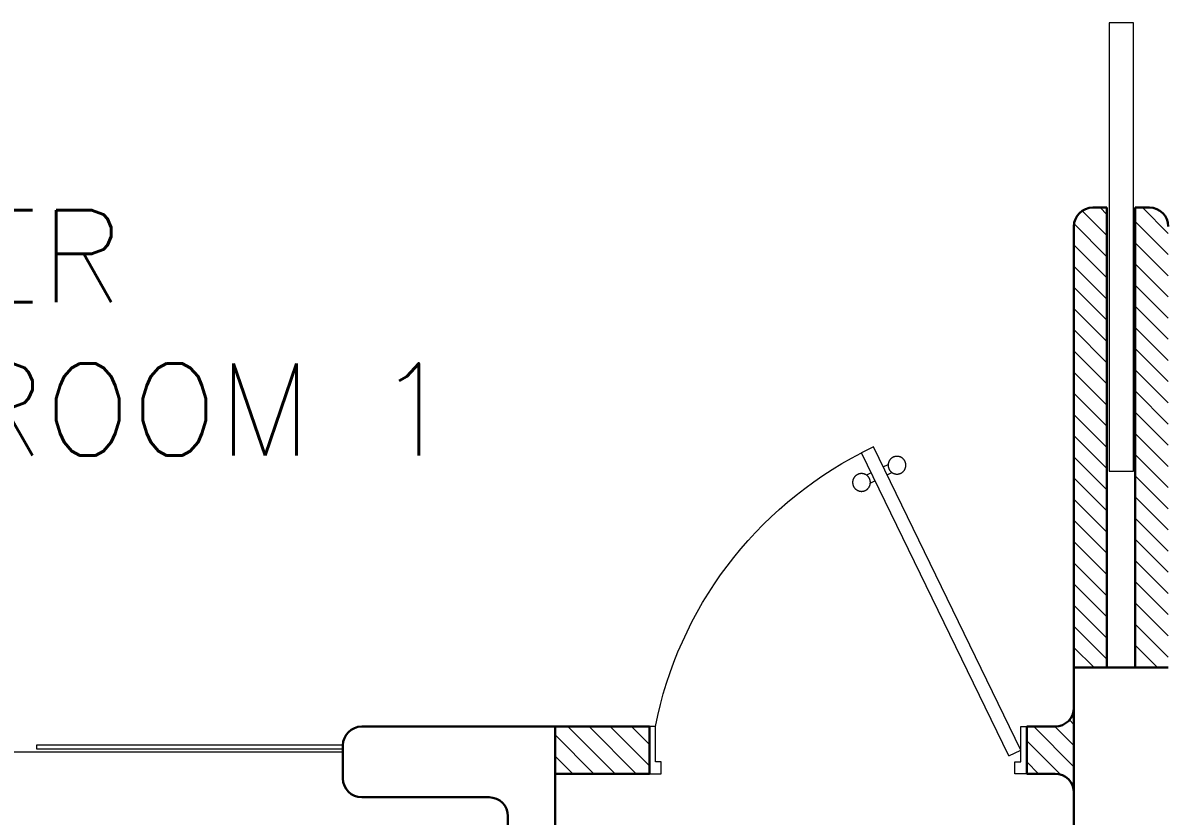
# Model space of a CAD drawing. Header units: metres. Extents: x -44 to 358, y -286 to 66.
# Drawn here: x 124.339 to 126.757, y -73.455 to -71.774 of the extents above; entities that cross this region are included whole.
import ezdxf

# ---------------------------------------------------------------- set-up
doc = ezdxf.new("R2010")
doc.units = ezdxf.units.M
doc.header["$LTSCALE"] = 0.3
for name, color, linetype, lineweight in [('A-DOOR', 7, 'Continuous', 5), ('A-WALL', 7, 'Continuous', 30), ('baños', 141, 'Continuous', 0), ('Columnas', 7, 'Continuous', 18), ('PLF 01', 252, 'Continuous', 9)]:
    doc.layers.add(name, color=color, linetype=linetype, lineweight=lineweight)
doc.layers.add('TEXTOS', color=4, linetype='Continuous')

# ---------------------------------------------------------------- blocks, each defined once
blk = doc.blocks.new('A$C3685e79b')
at = {"layer": 'A-DOOR'}
for p, q in [((0.0125, 0.05), (0.3248, 0.6926)), ((0.038, 0.0376), (0.3503, 0.6802)), ((0.3248, 0.6926), (0.3503, 0.6802)), ((0.3042, 0.6503), (0.294, 0.6552)), ((0.296, 0.6333), (0.2858, 0.6383)), ((0.3297, 0.6379), (0.3399, 0.6329)), ((0.3215, 0.621), (0.3317, 0.616)), ((0.038, 0.0376), (0.0125, 0.05))]:
    blk.add_line(p, q, dxfattribs=at)
for points in [[(0, 0), (0.025, 0), (0.025, 0.025), (0.0125, 0.025), (0.0125, 0.1), (0, 0.1), (0, 0)], [(0.8, 0), (0.775, 0), (0.775, 0.025), (0.7875, 0.025), (0.7875, 0.1), (0.8, 0.1), (0.8, 0)]]:
    blk.add_lwpolyline(points, dxfattribs=at)
blk.add_arc((-0.0309, -0.0619), 0.8343, 11.1901, 62.8126, dxfattribs=at)
for points in [[(0.294, 0.6539), (0.294, 0.659), (0.289, 0.6677), (0.2802, 0.6727), (0.2702, 0.6727), (0.2614, 0.6677), (0.2564, 0.6589), (0.2564, 0.6489), (0.2614, 0.6401), (0.2702, 0.6351), (0.2803, 0.6351), (0.289, 0.6401), (0.294, 0.6489), (0.294, 0.6539)], [(0.3693, 0.6173), (0.3693, 0.6224), (0.3642, 0.6311), (0.3555, 0.6361), (0.3454, 0.6361), (0.3367, 0.6311), (0.3316, 0.6224), (0.3317, 0.6123), (0.3367, 0.6035), (0.3454, 0.5985), (0.3555, 0.5985), (0.3643, 0.6036), (0.3693, 0.6123), (0.3693, 0.6173)]]:
    blk.add_open_spline(points, degree=2, dxfattribs=at)
blk = doc.blocks.new('A$C6528a993')
at = {"layer": 'PLF 01'}
h = blk.add_hatch(dxfattribs=at)
h.set_pattern_fill('LINE', color=256, scale=0.01, angle=-45)
h.set_pattern_definition([(315, (-149.647546, 26.161806), (0.0224506403, 0.0224506403), [])])
edge = h.paths.add_edge_path()
edge.add_line((20.2, 18.6251), (20.27, 18.6251))
edge.add_line((20.27, 18.6251), (20.27, 19.6001))
edge.add_line((20.27, 19.6001), (20.24, 19.6001))
edge.add_arc((20.24, 19.5601), 0.04, 90, 180)
edge.add_line((20.2, 19.5601), (20.2, 18.6251))
edge = h.paths.add_edge_path()
edge.add_arc((20.36, 19.5601), 0.04, 360, 450)
edge.add_line((20.36, 19.6001), (20.33, 19.6001))
edge.add_line((20.33, 19.6001), (20.33, 18.6251))
edge.add_line((20.33, 18.6251), (20.4, 18.6251))
edge.add_line((20.4, 18.6251), (20.4, 19.5601))
h = blk.add_hatch(dxfattribs=at)
h.set_pattern_fill('LINE', color=256, scale=0.01, angle=-45)
h.set_pattern_definition([(315, (-307.893196, 14.69715), (0.0224506403, 0.0224506403), [])])
h.paths.add_polyline_path([(19.1, 18.5001), (19.1, 18.4001), (19.3, 18.4001), (19.3, 18.5001)])
edge = h.paths.add_edge_path()
edge.add_arc((20.16, 18.5401), 0.04, 270, 360, ccw=False)
edge.add_line((20.16, 18.5001), (20.1, 18.5001))
edge.add_line((20.1, 18.5001), (20.1, 18.4001))
edge.add_line((20.1, 18.4001), (20.16, 18.4001))
edge.add_arc((20.16, 18.3601), 0.04, 0, 90, ccw=False)
edge.add_line((20.2, 18.3601), (20.2, 18.5401))
at = {"layer": 'A-DOOR'}
blk.add_lwpolyline([(20.275, 19.9917), (20.275, 19.0417), (20.3261, 19.0417), (20.3261, 19.9917)], close=True, dxfattribs=at)
at = {"layer": 'A-WALL'}
for p, q in [((20.27, 19.6001), (20.24, 19.6001)), ((20.27, 19.6001), (20.27, 18.6251)), ((20.36, 19.6001), (20.33, 19.6001)), ((20.33, 18.6251), (20.33, 19.6001)), ((20.2, 19.5601), (20.2, 18.6251)), ((20.2, 18.6251), (20.2, 17.1901)), ((20.4, 18.6251), (20.2, 18.6251)), ((19.3, 18.5001), (18.69, 18.5001)), ((19.1, 17.1901), (19.1, 18.5001)), ((19.3, 18.4001), (19.3, 18.5001)), ((20.16, 18.5001), (20.1, 18.5001)), ((20.1, 18.4001), (20.1, 18.5001)), ((20.1, 18.4001), (20.1, 18.5001)), ((18.65, 18.4601), (18.65, 18.3901)), ((19.1, 18.4001), (19.3, 18.4001)), ((20.16, 18.4001), (20.1, 18.4001)), ((18.69, 18.3501), (18.96, 18.3501)), ((19, 18.3101), (19, 17.1901))]:
    blk.add_line(p, q, dxfattribs=at)
for centre, start, end in [((20.24, 19.5601), 90, 180), ((20.36, 19.5601), 360, 90), ((20.16, 18.5401), 270, 360), ((18.69, 18.4601), 90, 180), ((18.69, 18.3901), 180, 270), ((20.16, 18.3601), 360, 90), ((18.96, 18.3101), 360, 90)]:
    blk.add_arc(centre, 0.04, start, end, dxfattribs=at)
at = {"layer": 'baños'}
blk.add_line((17.1, 18.4462), (18.65, 18.4462), dxfattribs=at)
blk.add_lwpolyline([(18.65, 18.4608), (18, 18.4608), (18, 18.453), (18.65, 18.453)], close=True, dxfattribs=at)
at = {"color": 1, "xscale": -1}
blk.add_blockref('A$C3685e79b', (20.1, 18.4001), dxfattribs=at)
at = {"layer": 'baños', "linetype": 'Continuous', "flags": 8}
for tag, p in [('MODELNUMBER', (17.4854, 20.4812, 0)), ('TRADENAME', (17.4854, 20.4811, 0)), ('MATERIAL', (17.4854, 20.4811, 0)), ('PRODUCT', (17.4854, 20.4811, 0)), ('MODELNUMBER', (18.6601, 20.4812, 0)), ('MATERIAL', (18.6601, 20.4811, 0)), ('PRODUCT', (18.6601, 20.4811, 0)), ('TRADENAME', (18.6601, 20.4811, 0))]:
    blk.add_attdef(tag, p, '', height=0.0000254, rotation=180.0001, dxfattribs=at)
at = {"layer": 'TEXTOS', "insert": (17.1978, 19.0747), "char_height": 0.195, "width": 1.854973, "attachment_point": 7}
blk.add_mtext('{\\Fromans|c0;MASTER BATHROOM 1}', dxfattribs=at)

msp = doc.modelspace()

# ---------------------------------------------------------------- block references
at = {"layer": 'Columnas', "ltscale": 0.2}
msp.add_blockref('A$C6528a993', (106.3680161, -91.7655702), dxfattribs=at)

doc.saveas('drawing.dxf')
